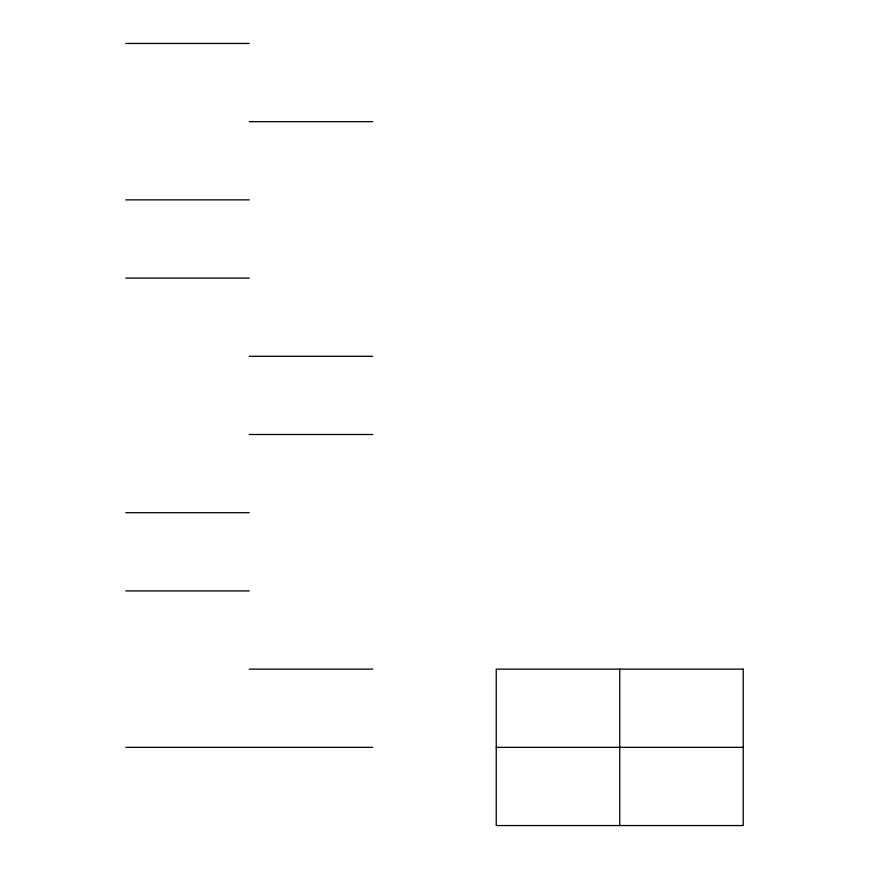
<?xml version="1.0" encoding="UTF-8"?>
<svg xmlns="http://www.w3.org/2000/svg" width="869" height="869" viewBox="0 0 869 869"><rect width="100%" height="100%" fill="white"/><g stroke="black" fill="none" stroke-linecap="round" stroke-linejoin="round"><path stroke-width="1.3" d="M125.777 43.45L249.262 43.45M249.262 121.66L372.758 121.66M125.777 199.87L249.262 199.87M125.777 278.08L249.262 278.08M249.262 356.29L372.758 356.29M249.262 434.5L372.758 434.5M125.777 512.71L249.262 512.71M125.777 590.92L249.262 590.92M249.262 669.13L372.758 669.13M125.777 747.34L372.758 747.34M496.242 747.34L743.223 747.34M619.738 669.13L619.738 825.55M743.223 669.13L496.242 669.13L496.242 825.55L743.223 825.55L743.223 669.13"/></g></svg>
